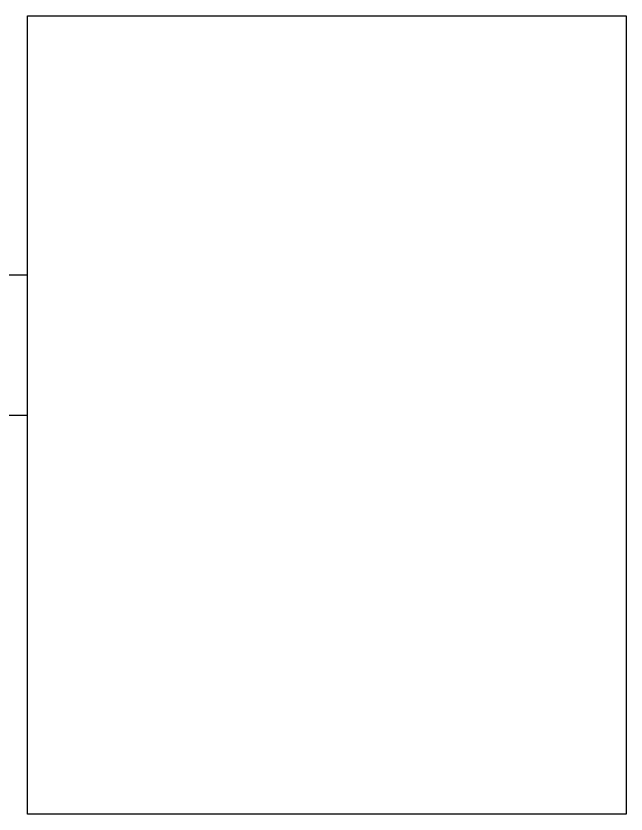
# Model space of a CAD drawing. Header units: metres. Extents: x 162815 to 178081, y 6220705 to 6240819.
# Drawn here: x 170580 to 178081, y 6220705 to 6230513 of the extents above; entities that cross this region are included whole.
import ezdxf

# ---------------------------------------------------------------- set-up
doc = ezdxf.new("R2010")
doc.units = ezdxf.units.M
doc.layers.get('Defpoints').update_dxf_attribs({"color": 5})

msp = doc.modelspace()

# ---------------------------------------------------------------- linework, layer by layer
at = {"layer": 'Defpoints'}
for p, q in [((170721.904, 6230512.883), (178080.579, 6230512.883)), ((170721.904, 6220705.081), (170721.904, 6230512.883)), ((178080.579, 6230512.883), (178080.579, 6220705.081)), ((178080.579, 6220705.081), (170721.904, 6220705.081))]:
    msp.add_line(p, q, dxfattribs=at)
msp.add_lwpolyline([(165542.633, 6225608.982), (170721.904, 6225608.982), (170721.904, 6227327.069), (165542.633, 6227327.069)], close=True, dxfattribs=at)

doc.saveas('drawing.dxf')
